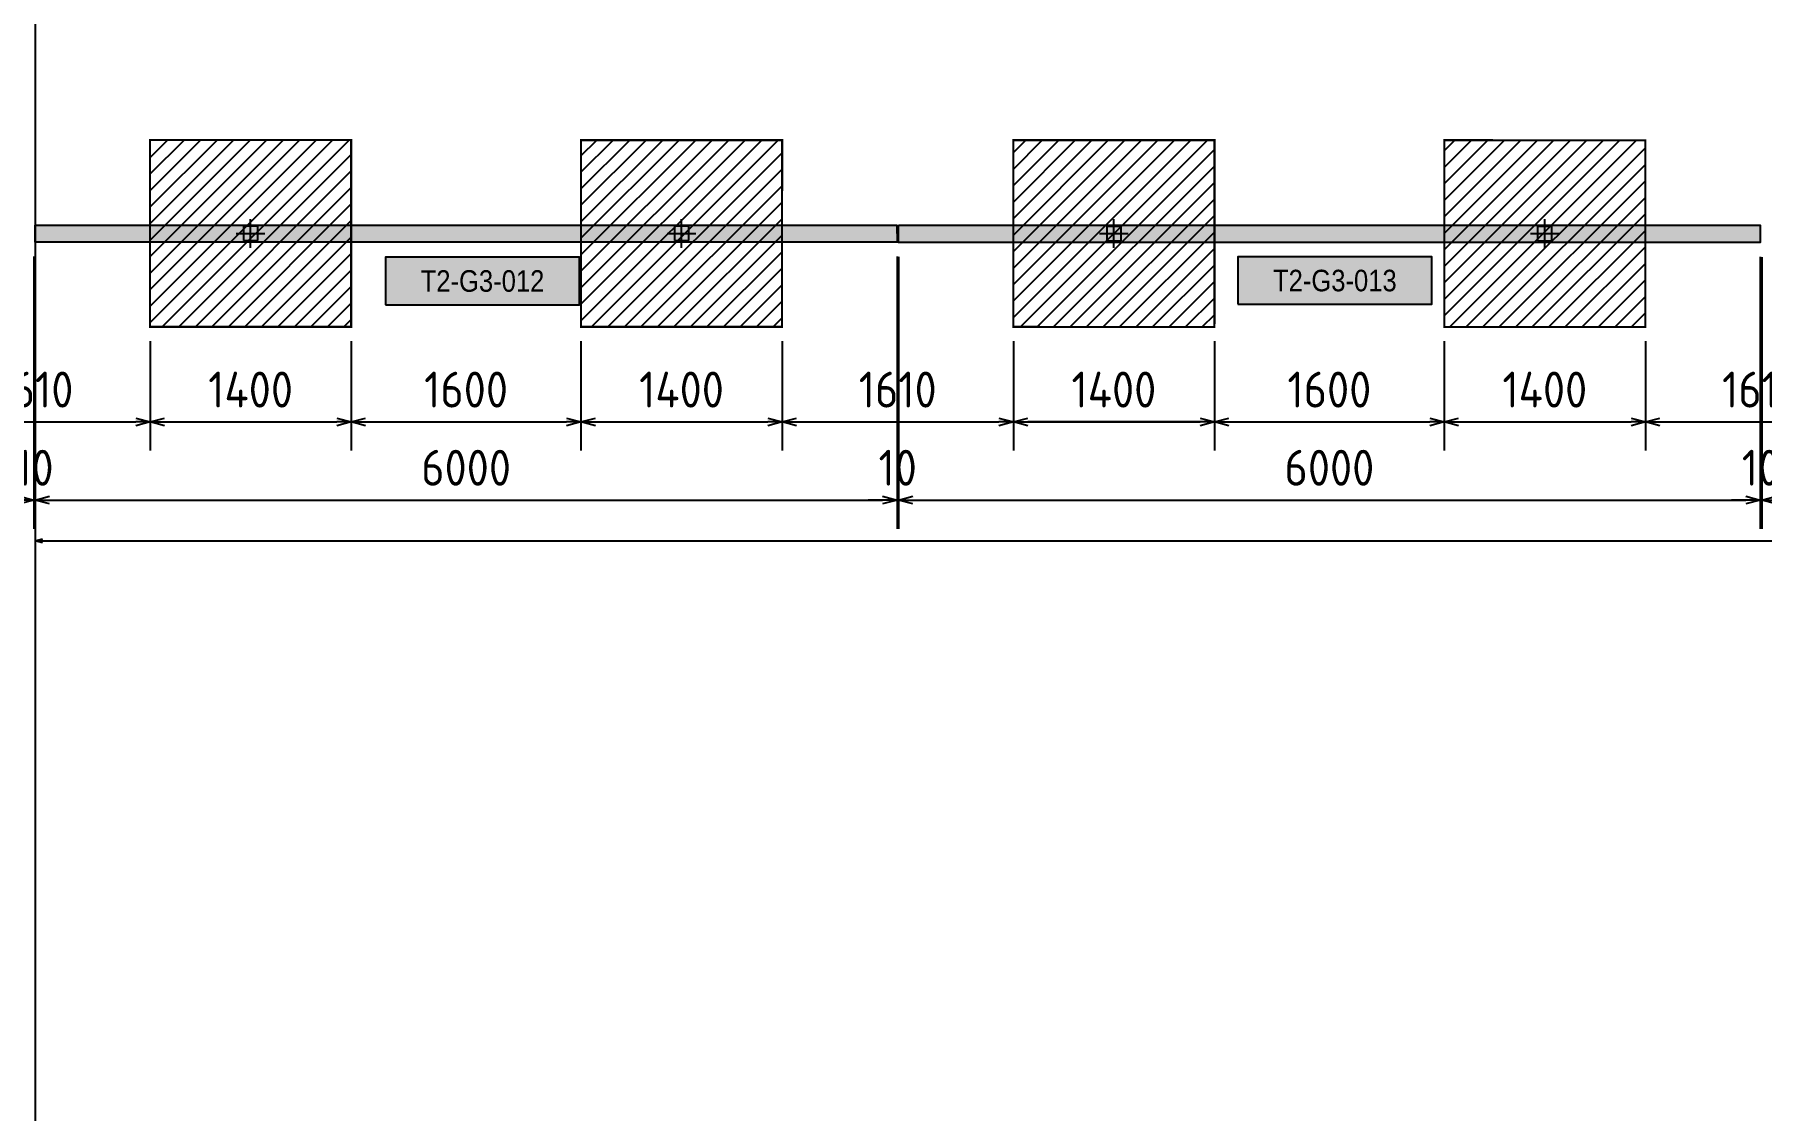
# Model space of a CAD drawing. Header units: centimetres. Extents: x -6122352 to 7132207, y -1694241 to 1947892.
# Drawn here: x 3626121 to 3638144, y 820190 to 827680 of the extents above; entities that cross this region are included whole.
import ezdxf
from ezdxf.enums import TextEntityAlignment as Align

# ---------------------------------------------------------------- set-up
doc = ezdxf.new("R2010")
doc.units = ezdxf.units.CM
doc.header["$MEASUREMENT"] = 0
doc.header["$PDMODE"] = 66
doc.header["$PDSIZE"] = 100
for name, color, linetype in [('@MI-FOOTINGS', 7, 'Continuous'), ('@MI-TYPE-01', 30, 'Continuous'), ('@MI-TYPE-02', 6, 'Continuous'), ('PANEL-TAGS', 7, 'Continuous')]:
    doc.layers.add(name, color=color, linetype=linetype)
doc.styles.add('PANELTAG_STYLE', font='arial.ttf')
doc.styles.add('Schueco-BEMSTIL', font='isocpeur.ttf', dxfattribs={"width": 0.9})
doc.dimstyles.new('MI- JWC-TXT-2.5 MM', dxfattribs={"dimscale": 1.5, "dimtxt": 2.5, "dimasz": 1, "dimexe": 2, "dimexo": 1, "dimgap": 1, "dimtad": 1, "dimdec": 0, "dimdsep": 46, "dimtxsty": 'Schueco-BEMSTIL', "dimblk": 'OPEN30', "dimcen": 0, "dimdle": 2, "dimclrd": 140, "dimclre": 8, "dimclrt": 40, "dimadec": 0, "dimazin": 2, "dimtfac": 1, "dimtdec": 0, "dimtix": 1, "dimtmove": 2, "dimatfit": 3, "dimldrblk": 'OPEN', "dimfxl": 2, "dimlwd": -1, "dimlwe": -1, "dimarcsym": 0})

# ---------------------------------------------------------------- blocks, each defined once
blk = doc.blocks.new('T2-FOOTING PLAN')
at = {"layer": '@MI-FOOTINGS', "transparency": 33554679}
h = blk.add_hatch(dxfattribs=at)
h.set_pattern_fill('ANSI31', color=8, scale=650)
h.paths.add_polyline_path([(-700, 650), (700, 650), (700, -650), (-700, -650)])
at = {"layer": '@MI-FOOTINGS', "color": 160, "true_color": 0x3340f0, "const_width": 15}
blk.add_lwpolyline([(-700, 650), (700, 650), (700, -650), (-700, -650)], close=True, dxfattribs=at)
at = {"layer": '@MI-FOOTINGS', "color": 30}
blk.add_point((0, 0), dxfattribs=at)
blk = doc.blocks.new('_Open30')
at = {"color": 0, "linetype": 'ByBlock', "lineweight": -2}
for p, q in [((-1, 0.27), (0, 0)), ((0, 0), (-1, -0.27)), ((0, 0), (-1, 0))]:
    blk.add_line(p, q, dxfattribs=at)
blk = doc.blocks.new('*D2708')
at = {"layer": '@MI-TYPE-02', "color": 8, "transparency": 16777216}
for p, q in [((-42948, -743), (-42948, -1506)), ((-41338, -744), (-41338, -1506))]:
    blk.add_line(p, q, dxfattribs=at)
at = {"layer": '@MI-TYPE-02', "color": 140, "transparency": 16777216}
blk.add_line((-42848, -1306), (-41438, -1306), dxfattribs=at)
at = {"layer": 'Defpoints', "color": 0, "transparency": 16777216}
for p in [(-42948, -643), (-41338, -644), (-41338, -1306)]:
    blk.add_point(p, dxfattribs=at)
at = {"layer": '@MI-TYPE-02', "color": 140, "transparency": 16777216, "xscale": 100, "yscale": 100, "zscale": 100, "rotation": 180}
blk.add_blockref('_Open30', (-42948, -1306), dxfattribs=at)
at = {"layer": '@MI-TYPE-02', "color": 140, "transparency": 16777216, "xscale": 100, "yscale": 100, "zscale": 100}
blk.add_blockref('_Open30', (-41338, -1306), dxfattribs=at)
at = {"layer": '@MI-TYPE-02', "color": 40, "transparency": 16777216, "insert": (-42143, -1081), "char_height": 250, "attachment_point": 5, "style": 'Schueco-BEMSTIL'}
blk.add_mtext('1610', dxfattribs=at)
blk = doc.blocks.new('_Open')
at = {"color": 0, "linetype": 'ByBlock', "lineweight": -2}
for p, q in [((-1, 0.2), (0, 0)), ((-1, -0.2), (0, 0)), ((0, 0), (-1, 0))]:
    blk.add_line(p, q, dxfattribs=at)
blk = doc.blocks.new('*D2713')
at = {"layer": '@MI-TYPE-02', "color": 8, "transparency": 16777216}
for p, q in [((-41338, -744), (-41338, -1506)), ((-39938, -744), (-39938, -1506))]:
    blk.add_line(p, q, dxfattribs=at)
at = {"layer": '@MI-TYPE-02', "color": 140, "transparency": 16777216}
blk.add_line((-41238, -1306), (-40038, -1306), dxfattribs=at)
at = {"layer": 'Defpoints', "color": 0, "transparency": 16777216}
for p in [(-41338, -644), (-39938, -644), (-39938, -1306)]:
    blk.add_point(p, dxfattribs=at)
at = {"layer": '@MI-TYPE-02', "color": 140, "transparency": 16777216, "xscale": 100, "yscale": 100, "zscale": 100, "rotation": 180}
blk.add_blockref('_Open30', (-41338, -1306), dxfattribs=at)
at = {"layer": '@MI-TYPE-02', "color": 140, "transparency": 16777216, "xscale": 100, "yscale": 100, "zscale": 100}
blk.add_blockref('_Open30', (-39938, -1306), dxfattribs=at)
at = {"layer": '@MI-TYPE-02', "color": 40, "transparency": 16777216, "insert": (-40638, -1081), "char_height": 250, "attachment_point": 5, "style": 'Schueco-BEMSTIL'}
blk.add_mtext('1400', dxfattribs=at)
blk = doc.blocks.new('*D2710')
at = {"layer": '@MI-TYPE-02', "color": 8, "transparency": 16777216}
for p, q in [((-39938, -744), (-39938, -1506)), ((-38338, -744), (-38338, -1506))]:
    blk.add_line(p, q, dxfattribs=at)
at = {"layer": '@MI-TYPE-02', "color": 140, "transparency": 16777216}
blk.add_line((-39838, -1306), (-38438, -1306), dxfattribs=at)
at = {"layer": 'Defpoints', "color": 0, "transparency": 16777216}
for p in [(-39938, -644), (-38338, -644), (-38338, -1306)]:
    blk.add_point(p, dxfattribs=at)
at = {"layer": '@MI-TYPE-02', "color": 140, "transparency": 16777216, "xscale": 100, "yscale": 100, "zscale": 100, "rotation": 180}
blk.add_blockref('_Open30', (-39938, -1306), dxfattribs=at)
at = {"layer": '@MI-TYPE-02', "color": 140, "transparency": 16777216, "xscale": 100, "yscale": 100, "zscale": 100}
blk.add_blockref('_Open30', (-38338, -1306), dxfattribs=at)
at = {"layer": '@MI-TYPE-02', "color": 40, "transparency": 16777216, "insert": (-39138, -1081), "char_height": 250, "attachment_point": 5, "style": 'Schueco-BEMSTIL'}
blk.add_mtext('1600', dxfattribs=at)
blk = doc.blocks.new('*D2711')
at = {"layer": '@MI-TYPE-02', "color": 8, "transparency": 16777216}
for p, q in [((-38338, -744), (-38338, -1506)), ((-36938, -744), (-36938, -1506))]:
    blk.add_line(p, q, dxfattribs=at)
at = {"layer": '@MI-TYPE-02', "color": 140, "transparency": 16777216}
blk.add_line((-38238, -1306), (-37038, -1306), dxfattribs=at)
at = {"layer": 'Defpoints', "color": 0, "transparency": 16777216}
for p in [(-38338, -644), (-36938, -644), (-36938, -1306)]:
    blk.add_point(p, dxfattribs=at)
at = {"layer": '@MI-TYPE-02', "color": 140, "transparency": 16777216, "xscale": 100, "yscale": 100, "zscale": 100, "rotation": 180}
blk.add_blockref('_Open30', (-38338, -1306), dxfattribs=at)
at = {"layer": '@MI-TYPE-02', "color": 140, "transparency": 16777216, "xscale": 100, "yscale": 100, "zscale": 100}
blk.add_blockref('_Open30', (-36938, -1306), dxfattribs=at)
at = {"layer": '@MI-TYPE-02', "color": 40, "transparency": 16777216, "insert": (-37638, -1081), "char_height": 250, "attachment_point": 5, "style": 'Schueco-BEMSTIL'}
blk.add_mtext('1400', dxfattribs=at)
blk = doc.blocks.new('*D2712')
at = {"layer": '@MI-TYPE-02', "color": 8, "transparency": 16777216}
for p, q in [((-36938, -744), (-36938, -1506)), ((-35328, -745), (-35328, -1506))]:
    blk.add_line(p, q, dxfattribs=at)
at = {"layer": '@MI-TYPE-02', "color": 140, "transparency": 16777216}
blk.add_line((-36838, -1306), (-35428, -1306), dxfattribs=at)
at = {"layer": 'Defpoints', "color": 0, "transparency": 16777216}
for p in [(-36938, -644), (-35328, -645), (-35328, -1306)]:
    blk.add_point(p, dxfattribs=at)
at = {"layer": '@MI-TYPE-02', "color": 140, "transparency": 16777216, "xscale": 100, "yscale": 100, "zscale": 100, "rotation": 180}
blk.add_blockref('_Open30', (-36938, -1306), dxfattribs=at)
at = {"layer": '@MI-TYPE-02', "color": 140, "transparency": 16777216, "xscale": 100, "yscale": 100, "zscale": 100}
blk.add_blockref('_Open30', (-35328, -1306), dxfattribs=at)
at = {"layer": '@MI-TYPE-02', "color": 40, "transparency": 16777216, "insert": (-36133, -1081), "char_height": 250, "attachment_point": 5, "style": 'Schueco-BEMSTIL'}
blk.add_mtext('1610', dxfattribs=at)
blk = doc.blocks.new('*D2716')
at = {"layer": '@MI-TYPE-02', "color": 8, "transparency": 16777216}
for p, q in [((-35328, -745), (-35328, -1506)), ((-33928, -745), (-33928, -1506))]:
    blk.add_line(p, q, dxfattribs=at)
at = {"layer": '@MI-TYPE-02', "color": 140, "transparency": 16777216}
blk.add_line((-35228, -1306), (-34028, -1306), dxfattribs=at)
at = {"layer": 'Defpoints', "color": 0, "transparency": 16777216}
for p in [(-35328, -645), (-33928, -645), (-33928, -1306)]:
    blk.add_point(p, dxfattribs=at)
at = {"layer": '@MI-TYPE-02', "color": 140, "transparency": 16777216, "xscale": 100, "yscale": 100, "zscale": 100, "rotation": 180}
blk.add_blockref('_Open30', (-35328, -1306), dxfattribs=at)
at = {"layer": '@MI-TYPE-02', "color": 140, "transparency": 16777216, "xscale": 100, "yscale": 100, "zscale": 100}
blk.add_blockref('_Open30', (-33928, -1306), dxfattribs=at)
at = {"layer": '@MI-TYPE-02', "color": 40, "transparency": 16777216, "insert": (-34628, -1081), "char_height": 250, "attachment_point": 5, "style": 'Schueco-BEMSTIL'}
blk.add_mtext('1400', dxfattribs=at)
blk = doc.blocks.new('*D2714')
at = {"layer": '@MI-TYPE-02', "color": 8, "transparency": 16777216}
for p, q in [((-35328, -745), (-35328, -1506)), ((-33928, -745), (-33928, -1506))]:
    blk.add_line(p, q, dxfattribs=at)
at = {"layer": '@MI-TYPE-02', "color": 140, "transparency": 16777216}
blk.add_line((-34028, -1306), (-35228, -1306), dxfattribs=at)
at = {"layer": 'Defpoints', "color": 0, "transparency": 16777216}
for p in [(-35328, -645), (-33928, -645), (-35328, -1306)]:
    blk.add_point(p, dxfattribs=at)
at = {"layer": '@MI-TYPE-02', "color": 140, "transparency": 16777216, "xscale": 100, "yscale": 100, "zscale": 100, "rotation": 180}
blk.add_blockref('_Open30', (-35328, -1306), dxfattribs=at)
at = {"layer": '@MI-TYPE-02', "color": 140, "transparency": 16777216, "xscale": 100, "yscale": 100, "zscale": 100}
blk.add_blockref('_Open30', (-33928, -1306), dxfattribs=at)
at = {"layer": '@MI-TYPE-02', "color": 40, "transparency": 16777216, "insert": (-34628, -1081), "char_height": 250, "attachment_point": 5, "style": 'Schueco-BEMSTIL'}
blk.add_mtext('1400', dxfattribs=at)
blk = doc.blocks.new('*D2715')
at = {"layer": '@MI-TYPE-02', "color": 8, "transparency": 16777216}
for p, q in [((-30928, -745), (-30928, -1506)), ((-29318, -746), (-29318, -1506))]:
    blk.add_line(p, q, dxfattribs=at)
at = {"layer": '@MI-TYPE-02', "color": 140, "transparency": 16777216}
blk.add_line((-30828, -1306), (-29418, -1306), dxfattribs=at)
at = {"layer": 'Defpoints', "color": 0, "transparency": 16777216}
for p in [(-30928, -645), (-29318, -646), (-29318, -1306)]:
    blk.add_point(p, dxfattribs=at)
at = {"layer": '@MI-TYPE-02', "color": 140, "transparency": 16777216, "xscale": 100, "yscale": 100, "zscale": 100, "rotation": 180}
blk.add_blockref('_Open30', (-30928, -1306), dxfattribs=at)
at = {"layer": '@MI-TYPE-02', "color": 140, "transparency": 16777216, "xscale": 100, "yscale": 100, "zscale": 100}
blk.add_blockref('_Open30', (-29318, -1306), dxfattribs=at)
at = {"layer": '@MI-TYPE-02', "color": 40, "transparency": 16777216, "insert": (-30123, -1081), "char_height": 250, "attachment_point": 5, "style": 'Schueco-BEMSTIL'}
blk.add_mtext('1610', dxfattribs=at)
blk = doc.blocks.new('*D2636')
at = {"layer": '@MI-TYPE-02', "color": 8, "transparency": 16777216}
for p, q in [((-42148, -154), (-42148, -2050)), ((-42138, -155), (-42138, -2050))]:
    blk.add_line(p, q, dxfattribs=at)
at = {"layer": '@MI-TYPE-02', "color": 140, "transparency": 16777216}
for p, q in [((-42248, -1850), (-42348, -1850)), ((-42148, -1850), (-42138, -1850)), ((-42038, -1850), (-41938, -1850))]:
    blk.add_line(p, q, dxfattribs=at)
at = {"layer": 'Defpoints', "color": 0, "transparency": 16777216}
for p in [(-42148, -54), (-42138, -55), (-42138, -1850)]:
    blk.add_point(p, dxfattribs=at)
at = {"layer": '@MI-TYPE-02', "color": 140, "transparency": 16777216, "xscale": 100, "yscale": 100, "zscale": 100}
blk.add_blockref('_Open30', (-42148, -1850), dxfattribs=at)
at = {"layer": '@MI-TYPE-02', "color": 140, "transparency": 16777216, "xscale": 100, "yscale": 100, "zscale": 100, "rotation": 180}
blk.add_blockref('_Open30', (-42138, -1850), dxfattribs=at)
at = {"layer": '@MI-TYPE-02', "color": 40, "transparency": 16777216, "insert": (-42143, -1625), "char_height": 250, "attachment_point": 5, "style": 'Schueco-BEMSTIL'}
blk.add_mtext('10', dxfattribs=at)
blk = doc.blocks.new('*D2637')
at = {"layer": '@MI-TYPE-02', "color": 8, "transparency": 16777216}
for p, q in [((-42138, -155), (-42138, -2050)), ((-36138, -155), (-36138, -2050))]:
    blk.add_line(p, q, dxfattribs=at)
at = {"layer": '@MI-TYPE-02', "color": 140, "transparency": 16777216}
blk.add_line((-42038, -1850), (-36238, -1850), dxfattribs=at)
at = {"layer": 'Defpoints', "color": 0, "transparency": 16777216}
for p in [(-42138, -55), (-36138, -55), (-36138, -1850)]:
    blk.add_point(p, dxfattribs=at)
at = {"layer": '@MI-TYPE-02', "color": 140, "transparency": 16777216, "xscale": 100, "yscale": 100, "zscale": 100, "rotation": 180}
blk.add_blockref('_Open30', (-42138, -1850), dxfattribs=at)
at = {"layer": '@MI-TYPE-02', "color": 140, "transparency": 16777216, "xscale": 100, "yscale": 100, "zscale": 100}
blk.add_blockref('_Open30', (-36138, -1850), dxfattribs=at)
at = {"layer": '@MI-TYPE-02', "color": 40, "transparency": 16777216, "insert": (-39138, -1625), "char_height": 250, "attachment_point": 5, "style": 'Schueco-BEMSTIL'}
blk.add_mtext('6000', dxfattribs=at)
blk = doc.blocks.new('*D2638')
at = {"layer": '@MI-TYPE-02', "color": 8, "transparency": 16777216}
for p, q in [((-36138, -155), (-36138, -2050)), ((-36128, -156), (-36128, -2050))]:
    blk.add_line(p, q, dxfattribs=at)
at = {"layer": '@MI-TYPE-02', "color": 140, "transparency": 16777216}
for p, q in [((-36238, -1850), (-36338, -1850)), ((-36138, -1850), (-36128, -1850)), ((-36028, -1850), (-35928, -1850))]:
    blk.add_line(p, q, dxfattribs=at)
at = {"layer": 'Defpoints', "color": 0, "transparency": 16777216}
for p in [(-36138, -55), (-36128, -56), (-36128, -1850)]:
    blk.add_point(p, dxfattribs=at)
at = {"layer": '@MI-TYPE-02', "color": 140, "transparency": 16777216, "xscale": 100, "yscale": 100, "zscale": 100}
blk.add_blockref('_Open30', (-36138, -1850), dxfattribs=at)
at = {"layer": '@MI-TYPE-02', "color": 140, "transparency": 16777216, "xscale": 100, "yscale": 100, "zscale": 100, "rotation": 180}
blk.add_blockref('_Open30', (-36128, -1850), dxfattribs=at)
at = {"layer": '@MI-TYPE-02', "color": 40, "transparency": 16777216, "insert": (-36133, -1625), "char_height": 250, "attachment_point": 5, "style": 'Schueco-BEMSTIL'}
blk.add_mtext('10', dxfattribs=at)
blk = doc.blocks.new('*D2639')
at = {"layer": '@MI-TYPE-02', "color": 8, "transparency": 16777216}
for p, q in [((-36128, -156), (-36128, -2050)), ((-30128, -156), (-30128, -2050))]:
    blk.add_line(p, q, dxfattribs=at)
at = {"layer": '@MI-TYPE-02', "color": 140, "transparency": 16777216}
blk.add_line((-36028, -1850), (-30228, -1850), dxfattribs=at)
at = {"layer": 'Defpoints', "color": 0, "transparency": 16777216}
for p in [(-36128, -56), (-30128, -56), (-30128, -1850)]:
    blk.add_point(p, dxfattribs=at)
at = {"layer": '@MI-TYPE-02', "color": 140, "transparency": 16777216, "xscale": 100, "yscale": 100, "zscale": 100, "rotation": 180}
blk.add_blockref('_Open30', (-36128, -1850), dxfattribs=at)
at = {"layer": '@MI-TYPE-02', "color": 140, "transparency": 16777216, "xscale": 100, "yscale": 100, "zscale": 100}
blk.add_blockref('_Open30', (-30128, -1850), dxfattribs=at)
at = {"layer": '@MI-TYPE-02', "color": 40, "transparency": 16777216, "insert": (-33128, -1625), "char_height": 250, "attachment_point": 5, "style": 'Schueco-BEMSTIL'}
blk.add_mtext('6000', dxfattribs=at)
blk = doc.blocks.new('*D2640')
at = {"layer": '@MI-TYPE-02', "color": 8, "transparency": 16777216}
for p, q in [((-30128, -156), (-30128, -2050)), ((-30118, -158), (-30118, -2050))]:
    blk.add_line(p, q, dxfattribs=at)
at = {"layer": '@MI-TYPE-02', "color": 140, "transparency": 16777216}
for p, q in [((-30228, -1850), (-30328, -1850)), ((-30128, -1850), (-30118, -1850)), ((-30018, -1850), (-29918, -1850))]:
    blk.add_line(p, q, dxfattribs=at)
at = {"layer": 'Defpoints', "color": 0, "transparency": 16777216}
for p in [(-30128, -56), (-30118, -58), (-30118, -1850)]:
    blk.add_point(p, dxfattribs=at)
at = {"layer": '@MI-TYPE-02', "color": 140, "transparency": 16777216, "xscale": 100, "yscale": 100, "zscale": 100}
blk.add_blockref('_Open30', (-30128, -1850), dxfattribs=at)
at = {"layer": '@MI-TYPE-02', "color": 140, "transparency": 16777216, "xscale": 100, "yscale": 100, "zscale": 100, "rotation": 180}
blk.add_blockref('_Open30', (-30118, -1850), dxfattribs=at)
at = {"layer": '@MI-TYPE-02', "color": 40, "transparency": 16777216, "insert": (-30123, -1625), "char_height": 250, "attachment_point": 5, "style": 'Schueco-BEMSTIL'}
blk.add_mtext('10', dxfattribs=at)
blk = doc.blocks.new('*D2697')
at = {"layer": '@MI-TYPE-02', "color": 8, "transparency": 16777216}
for p, q in [((-33928, -745), (-33928, -1506)), ((-32328, -745), (-32328, -1506))]:
    blk.add_line(p, q, dxfattribs=at)
at = {"layer": '@MI-TYPE-02', "color": 140, "transparency": 16777216}
blk.add_line((-33828, -1306), (-32428, -1306), dxfattribs=at)
at = {"layer": 'Defpoints', "color": 0, "transparency": 16777216}
for p in [(-33928, -645), (-32328, -645), (-32328, -1306)]:
    blk.add_point(p, dxfattribs=at)
at = {"layer": '@MI-TYPE-02', "color": 140, "transparency": 16777216, "xscale": 100, "yscale": 100, "zscale": 100, "rotation": 180}
blk.add_blockref('_Open30', (-33928, -1306), dxfattribs=at)
at = {"layer": '@MI-TYPE-02', "color": 140, "transparency": 16777216, "xscale": 100, "yscale": 100, "zscale": 100}
blk.add_blockref('_Open30', (-32328, -1306), dxfattribs=at)
at = {"layer": '@MI-TYPE-02', "color": 40, "transparency": 16777216, "insert": (-33128, -1081), "char_height": 250, "attachment_point": 5, "style": 'Schueco-BEMSTIL'}
blk.add_mtext('1600', dxfattribs=at)
blk = doc.blocks.new('*D2698')
at = {"layer": '@MI-TYPE-02', "color": 8, "transparency": 16777216}
for p, q in [((-32328, -745), (-32328, -1506)), ((-30928, -745), (-30928, -1506))]:
    blk.add_line(p, q, dxfattribs=at)
at = {"layer": '@MI-TYPE-02', "color": 140, "transparency": 16777216}
blk.add_line((-32228, -1306), (-31028, -1306), dxfattribs=at)
at = {"layer": 'Defpoints', "color": 0, "transparency": 16777216}
for p in [(-32328, -645), (-30928, -645), (-30928, -1306)]:
    blk.add_point(p, dxfattribs=at)
at = {"layer": '@MI-TYPE-02', "color": 140, "transparency": 16777216, "xscale": 100, "yscale": 100, "zscale": 100, "rotation": 180}
blk.add_blockref('_Open30', (-32328, -1306), dxfattribs=at)
at = {"layer": '@MI-TYPE-02', "color": 140, "transparency": 16777216, "xscale": 100, "yscale": 100, "zscale": 100}
blk.add_blockref('_Open30', (-30928, -1306), dxfattribs=at)
at = {"layer": '@MI-TYPE-02', "color": 40, "transparency": 16777216, "insert": (-31628, -1081), "char_height": 250, "attachment_point": 5, "style": 'Schueco-BEMSTIL'}
blk.add_mtext('1400', dxfattribs=at)
blk = doc.blocks.new('PANELTAG')
at = {"layer": 'PANEL-TAGS', "color": 1}
blk.add_lwpolyline([(-13.5, -3.3), (13.5, -3.3), (13.5, 3.3), (-13.5, 3.3)], close=True, dxfattribs=at)
at = {"layer": 'PANEL-TAGS', "color": 40, "true_color": 0xffd700}
blk.add_solid([(-13.5, -3.3), (13.5, -3.3), (-13.5, 3.3), (13.5, 3.3)], dxfattribs=at)
at = {"layer": 'PANEL-TAGS', "color": 5, "style": 'PANELTAG_STYLE', "width": 0.85}
blk.add_attdef('TAGNO', text='', height=3, dxfattribs=at).set_placement((0, 0), align=Align.MIDDLE)
blk = doc.blocks.new('*D2842')
at = {"layer": '@MI-TYPE-01', "color": 8, "transparency": 16777216}
for p, q in [((3626126, 826244), (3626126, 824056)), ((3668264, 826244), (3668264, 824056))]:
    blk.add_line(p, q, dxfattribs=at)
at = {"layer": '@MI-TYPE-01', "color": 140, "transparency": 16777216}
blk.add_line((3626176, 824156), (3668214, 824156), dxfattribs=at)
at = {"layer": 'Defpoints', "color": 0, "transparency": 16777216}
for p in [(3626126, 826294), (3668264, 826294), (3668264, 824156)]:
    blk.add_point(p, dxfattribs=at)
at = {"layer": '@MI-TYPE-01', "color": 140, "transparency": 16777216, "xscale": 50, "yscale": 50, "zscale": 50, "rotation": 180}
blk.add_blockref('_Open30', (3626126, 824156), dxfattribs=at)
at = {"layer": '@MI-TYPE-01', "color": 140, "transparency": 16777216, "xscale": 50, "yscale": 50, "zscale": 50}
blk.add_blockref('_Open30', (3668264, 824156), dxfattribs=at)
at = {"layer": '@MI-TYPE-01', "color": 40, "transparency": 16777216, "insert": (3647195, 824269), "char_height": 125, "attachment_point": 5, "style": 'Schueco-BEMSTIL'}
blk.add_mtext('42138', dxfattribs=at)
blk = doc.blocks.new('*U2658')
at = {"layer": '@MI-TYPE-02'}
h = blk.add_hatch(color=256, dxfattribs=at)
h.dxf.hatch_style = 1
h.paths.add_polyline_path([(-42138.3, 64.8), (-36138.4, 64.8), (-36137.9, -55.2), (-42137.9, -55.2)])
h = blk.add_hatch(color=256, dxfattribs=at)
h.dxf.hatch_style = 1
h.paths.add_polyline_path([(-36128.3, 63.8), (-30128.3, 63.8), (-30127.9, -56.2), (-36127.9, -56.2)])
for points in [[(-42138.3, 64.8), (-36138.4, 64.8), (-36137.9, -55.2), (-42137.9, -55.2)], [(-36128.3, 63.8), (-30128.3, 63.8), (-30127.9, -56.2), (-36127.9, -56.2)]]:
    blk.add_lwpolyline(points, close=True, dxfattribs=at)
at = {"layer": '@MI-FOOTINGS', "rotation": 359.9898439714545}
for p in [(-40638.1, 6.3), (-37638.1, 5.8), (-34628.1, 5.3), (-31628.1, 4.8)]:
    blk.add_blockref('T2-FOOTING PLAN', p, dxfattribs=at)
at = {"layer": '@MI-TYPE-02', "color": 0}
for base, p1, p2, picture, middle in [((-42137.9, -1849.8), (-42148, -54), (-42137.9, -55.2), '*D2636', (-42142.9, -1624.8)), ((-36137.9, -1849.8), (-42137.9, -55.2), (-36137.9, -55.2), '*D2637', (-39137.9, -1624.8)), ((-36127.9, -1849.8), (-36137.9, -55.2), (-36127.9, -56.2), '*D2638', (-36132.9, -1624.8)), ((-30127.9, -1849.8), (-36127.9, -56.2), (-30127.9, -56.2), '*D2639', (-33127.9, -1624.8)), ((-30117.8, -1849.8), (-30127.9, -56.2), (-30117.8, -57.6), '*D2640', (-30122.9, -1624.8)), ((-41338.2, -1306), (-42948.3, -643.2), (-41338.2, -643.5), '*D2708', (-42143.3, -1081)), ((-39938.2, -1306), (-41338.2, -643.5), (-39938.2, -643.8), '*D2713', (-40638.2, -1081)), ((-38338.2, -1306), (-39938.2, -643.8), (-38338.2, -644.1), '*D2710', (-39138.2, -1081)), ((-36938.2, -1306), (-38338.2, -644.1), (-36938.2, -644.3), '*D2711', (-37638.2, -1081)), ((-35328.2, -1306), (-36938.2, -644.3), (-35328.2, -644.5), '*D2712', (-36133.2, -1081)), ((-33928.2, -1306), (-35328.2, -644.5), (-33928.2, -644.8), '*D2716', (-34628.2, -1081)), ((-35328.2, -1305.7), (-33928.2, -644.8), (-35328.2, -644.5), '*D2714', (-34628.2, -1080.7)), ((-29318.2, -1306), (-30928.2, -645.3), (-29318.2, -645.9), '*D2715', (-30123.2, -1081))]:
    dim = blk.add_linear_dim(base=base, p1=p1, p2=p2, dimstyle='MI- JWC-TXT-2.5 MM', dxfattribs=at)
    dim.commit()
    dim.dimension.update_dxf_attribs({"geometry": picture, "text_midpoint": middle})
at = {"layer": '@MI-TYPE-02'}
for base, p1, p2, picture, middle in [((-32328.2, -1305.7), (-33928.2, -644.8), (-32328.2, -645.1), '*D2697', (-33128.2, -1080.7)), ((-30928.2, -1305.7), (-32328.2, -645.1), (-30928.2, -645.3), '*D2698', (-31628.2, -1080.7))]:
    dim = blk.add_linear_dim(base=base, p1=p1, p2=p2, dimstyle='MI- JWC-TXT-2.5 MM', dxfattribs=at)
    dim.commit()
    dim.dimension.update_dxf_attribs({"geometry": picture, "text_midpoint": middle})
blk = doc.blocks.new('A$C0fb98823')
at = {"layer": '@MI-TYPE-02', "color": 0}
blk.add_blockref('*U2658', (108347.4, -20.1), dxfattribs=at)
at = {"layer": 'PANEL-TAGS'}
ref = blk.add_blockref('PANELTAG', (69323.7, -345), dxfattribs=dict(at, xscale=50, yscale=50, zscale=50))
ref.add_attrib('TAGNO', 'T2-G3-012', dxfattribs={"color": 5, "height": 150, "style": 'PANELTAG_STYLE', "width": 0.85}).set_placement((69323.7, -345), align=Align.MIDDLE_CENTER)
ref = blk.add_blockref('PANELTAG', (75257.5, -341.9), dxfattribs=dict(at, xscale=50, yscale=50, zscale=50))
ref.add_attrib('TAGNO', 'T2-G3-013', dxfattribs={"color": 5, "height": 150, "style": 'PANELTAG_STYLE', "width": 0.85}).set_placement((75257.5, -341.9), align=Align.MIDDLE_CENTER)

msp = doc.modelspace()

# ---------------------------------------------------------------- linework, layer by layer
at = {"layer": 'Defpoints', "color": 8}
msp.add_line((3626125.91217, 842660.059), (3626125.91217, 788302.35164), dxfattribs=at)

# ---------------------------------------------------------------- block references
at = {"layer": '@MI-TYPE-01'}
msp.add_blockref('A$C0fb98823', (3559916.37816, 826309.49803), dxfattribs=at)

# ---------------------------------------------------------------- dimensions: what is measured, and where the dimension line sits
dim = msp.add_linear_dim(base=(3668264.00534, 824156.21533), p1=(3626125.69902, 826294.19232), p2=(3668264.00534, 826294.19232), dimstyle='MI- JWC-TXT-2.5 MM', dxfattribs=at)
dim.commit()
dim.dimension.update_dxf_attribs({"geometry": '*D2842', "text_midpoint": (3647194.85218, 824268.71533)})

doc.saveas('drawing.dxf')
